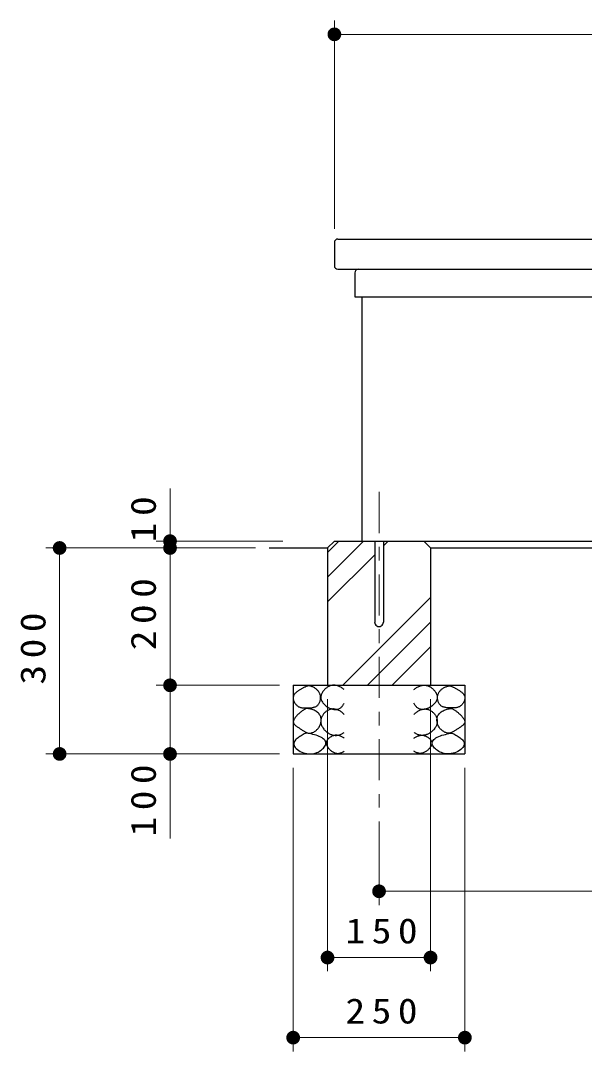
# Model space of a CAD drawing. Units: millimetres on the paper, scale 1:20. Extents: x -365 to 0, y 0 to 257.
# Drawn here: x -320.7 to -279.7, y 67.6 to 142.7 of the extents above; entities that cross this region are included whole.
import ezdxf

# ---------------------------------------------------------------- set-up
doc = ezdxf.new("R2010")
doc.units = ezdxf.units.MM
doc.linetypes.add('USER2', pattern=[6, 3, -1, 1, -1])
doc.layers.add('LY_1', color=7, linetype='Continuous', lineweight=25)
doc.styles.add('ＭＳ ゴシック', font='')
doc.styles.get('ＭＳ ゴシック').set_extended_font_data('MS Gothic')

# ---------------------------------------------------------------- blocks, each defined once
blk = doc.blocks.new('filled_dot')
at = {"color": 0, "linetype": 'Continuous', "lineweight": -2, "const_width": 1.25}
blk.add_lwpolyline([(-0.625, 0, 1), (0.625, 0, 1)], format="xyb", close=True, dxfattribs=at)

msp = doc.modelspace()

# ---------------------------------------------------------------- linework, layer by layer
at = {"layer": 'LY_1', "lineweight": 13}
for p, q in [((-297.854, 127.539), (-297.854, 142.696)), ((-297.854, 141.696), (-207.854, 141.696)), ((-309.819, 104.289), (-309.819, 108.622)), ((-301.604, 104.789), (-310.819, 104.789)), ((-298.354, 102.166), (-295.731, 104.789)), ((-298.354, 103.962), (-297.527, 104.789)), ((-294.286, 104.437), (-293.935, 104.789)), ((-303.604, 104.289), (-318.854, 104.289)), ((-317.854, 89.289), (-317.854, 104.289)), ((-309.819, 94.289), (-309.819, 104.289)), ((-298.354, 100.37), (-294.921, 103.803)), ((-297.25, 94.289), (-290.854, 100.686)), ((-295.454, 94.289), (-290.854, 98.89)), ((-293.658, 94.289), (-290.854, 97.093)), ((-301.854, 94.289), (-310.819, 94.289)), ((-309.819, 83.14), (-309.819, 94.289)), ((-298.354, 93.289), (-298.354, 73.462)), ((-290.854, 93.289), (-290.854, 73.462)), ((-301.854, 89.289), (-318.854, 89.289)), ((-301.854, 89.289), (-310.819, 89.289)), ((-300.854, 88.289), (-300.854, 67.629)), ((-288.354, 88.289), (-288.354, 67.629)), ((-294.604, 84.381), (-294.604, 78.289)), ((-252.854, 79.289), (-294.604, 79.289)), ((-290.854, 74.462), (-298.354, 74.462)), ((-288.354, 68.629), (-300.854, 68.629))]:
    msp.add_line(p, q, dxfattribs=at)
at = {"layer": 'LY_1'}
for p, q in [((-297.854, 126.539), (-297.854, 124.839)), ((-297.604, 126.789), (-208.104, 126.789)), ((-297.604, 124.589), (-208.104, 124.589)), ((-296.354, 124.339), (-296.354, 122.589)), ((-296.354, 122.589), (-278.829, 122.589)), ((-295.854, 122.589), (-295.854, 104.789)), ((-297.854, 104.789), (-298.354, 104.289)), ((-297.853, 104.789), (-207.854, 104.789)), ((-294.921, 104.789), (-294.921, 98.891)), ((-294.286, 104.789), (-294.286, 98.891)), ((-291.354, 104.789), (-290.854, 104.289)), ((-302.604, 104.289), (-298.354, 104.289)), ((-298.354, 104.289), (-298.354, 94.289)), ((-290.854, 104.289), (-256.604, 104.289)), ((-290.854, 104.289), (-290.854, 94.289)), ((-300.854, 94.289), (-300.854, 89.289)), ((-300.854, 94.289), (-288.354, 94.289)), ((-288.354, 94.289), (-288.354, 89.289)), ((-300.854, 89.289), (-288.354, 89.289))]:
    msp.add_line(p, q, dxfattribs=at)
at = {"layer": 'LY_1', "linetype": 'USER2', "lineweight": 13}
msp.add_line((-294.604, 108.369), (-294.604, 85.381), dxfattribs=at)
at = {"layer": 'LY_1'}
for points in [[(-299.731, 94.259), (-299.776, 94.245), (-299.82, 94.231), (-299.863, 94.215), (-299.906, 94.199), (-299.948, 94.181), (-299.99, 94.162), (-300.032, 94.143), (-300.073, 94.122), (-300.115, 94.101), (-300.156, 94.079), (-300.197, 94.056), (-300.239, 94.033), (-300.281, 94.008), (-300.323, 93.983), (-300.365, 93.958), (-300.409, 93.931), (-300.453, 93.903), (-300.496, 93.875), (-300.539, 93.845), (-300.581, 93.815), (-300.621, 93.784), (-300.659, 93.751), (-300.695, 93.717), (-300.728, 93.682), (-300.758, 93.645), (-300.785, 93.607), (-300.808, 93.567), (-300.826, 93.526), (-300.84, 93.483), (-300.849, 93.435), (-300.853, 93.386), (-300.852, 93.335), (-300.846, 93.284), (-300.835, 93.232), (-300.82, 93.181), (-300.801, 93.129), (-300.779, 93.079), (-300.753, 93.03), (-300.723, 92.982), (-300.691, 92.937), (-300.656, 92.894), (-300.619, 92.855), (-300.58, 92.818), (-300.539, 92.785), (-300.498, 92.757), (-300.455, 92.733), (-300.41, 92.713), (-300.365, 92.695), (-300.318, 92.681), (-300.271, 92.669), (-300.222, 92.66), (-300.173, 92.653), (-300.123, 92.648), (-300.072, 92.644), (-300.02, 92.642), (-299.969, 92.641), (-299.916, 92.641), (-299.863, 92.642), (-299.81, 92.643), (-299.759, 92.644), (-299.708, 92.646), (-299.657, 92.648), (-299.606, 92.651), (-299.556, 92.654), (-299.506, 92.66), (-299.457, 92.666), (-299.41, 92.675), (-299.363, 92.685), (-299.317, 92.698), (-299.273, 92.713), (-299.23, 92.73), (-299.189, 92.751), (-299.15, 92.774), (-299.113, 92.801), (-299.077, 92.833), (-299.044, 92.868), (-299.013, 92.906), (-298.985, 92.947), (-298.959, 92.99), (-298.936, 93.036), (-298.916, 93.083), (-298.899, 93.132), (-298.885, 93.182), (-298.874, 93.233), (-298.866, 93.284), (-298.861, 93.336), (-298.86, 93.387), (-298.862, 93.439), (-298.868, 93.489), (-298.876, 93.539), (-298.888, 93.588), (-298.903, 93.635), (-298.921, 93.682), (-298.942, 93.728), (-298.965, 93.772), (-298.991, 93.814), (-299.019, 93.855), (-299.05, 93.894), (-299.085, 93.933), (-299.122, 93.97), (-299.161, 94.005), (-299.202, 94.038), (-299.244, 94.068), (-299.289, 94.097), (-299.335, 94.123), (-299.382, 94.148), (-299.43, 94.17), (-299.479, 94.19), (-299.529, 94.208), (-299.579, 94.224), (-299.629, 94.238), (-299.68, 94.249)], [(-289.476, 94.259), (-289.431, 94.245), (-289.388, 94.231), (-289.344, 94.215), (-289.301, 94.199), (-289.259, 94.181), (-289.217, 94.162), (-289.175, 94.143), (-289.134, 94.122), (-289.092, 94.101), (-289.051, 94.079), (-289.01, 94.056), (-288.968, 94.033), (-288.927, 94.008), (-288.885, 93.983), (-288.842, 93.958), (-288.799, 93.931), (-288.755, 93.903), (-288.711, 93.875), (-288.668, 93.845), (-288.627, 93.815), (-288.586, 93.784), (-288.548, 93.751), (-288.512, 93.717), (-288.479, 93.682), (-288.449, 93.645), (-288.422, 93.607), (-288.399, 93.567), (-288.381, 93.526), (-288.367, 93.483), (-288.358, 93.435), (-288.354, 93.386), (-288.355, 93.335), (-288.361, 93.284), (-288.372, 93.232), (-288.387, 93.181), (-288.406, 93.129), (-288.429, 93.079), (-288.455, 93.03), (-288.484, 92.982), (-288.516, 92.937), (-288.551, 92.894), (-288.588, 92.855), (-288.627, 92.818), (-288.668, 92.785), (-288.71, 92.757), (-288.753, 92.733), (-288.797, 92.713), (-288.842, 92.695), (-288.889, 92.681), (-288.936, 92.669), (-288.985, 92.66), (-289.034, 92.653), (-289.084, 92.648), (-289.135, 92.644), (-289.187, 92.642), (-289.239, 92.641), (-289.291, 92.641), (-289.344, 92.642), (-289.397, 92.643), (-289.448, 92.644), (-289.499, 92.646), (-289.55, 92.648), (-289.601, 92.651), (-289.651, 92.654), (-289.701, 92.66), (-289.75, 92.666), (-289.798, 92.675), (-289.845, 92.685), (-289.89, 92.698), (-289.934, 92.713), (-289.977, 92.73), (-290.018, 92.751), (-290.057, 92.774), (-290.094, 92.801), (-290.13, 92.833), (-290.163, 92.868), (-290.194, 92.906), (-290.223, 92.947), (-290.248, 92.99), (-290.271, 93.036), (-290.291, 93.083), (-290.308, 93.132), (-290.323, 93.182), (-290.334, 93.233), (-290.342, 93.284), (-290.346, 93.336), (-290.347, 93.387), (-290.345, 93.439), (-290.34, 93.489), (-290.331, 93.539), (-290.319, 93.588), (-290.304, 93.635), (-290.286, 93.682), (-290.266, 93.728), (-290.242, 93.772), (-290.216, 93.814), (-290.188, 93.855), (-290.157, 93.894), (-290.123, 93.933), (-290.086, 93.97), (-290.047, 94.005), (-290.006, 94.038), (-289.963, 94.068), (-289.918, 94.097), (-289.873, 94.123), (-289.826, 94.148), (-289.777, 94.17), (-289.728, 94.19), (-289.679, 94.208), (-289.628, 94.224), (-289.578, 94.238), (-289.527, 94.249)], [(-299.858, 92.611), (-299.903, 92.591), (-299.946, 92.571), (-299.989, 92.549), (-300.031, 92.526), (-300.072, 92.502), (-300.113, 92.477), (-300.154, 92.45), (-300.194, 92.423), (-300.234, 92.394), (-300.274, 92.363), (-300.314, 92.331), (-300.355, 92.298), (-300.397, 92.263), (-300.443, 92.222), (-300.489, 92.18), (-300.535, 92.137), (-300.579, 92.092), (-300.623, 92.046), (-300.664, 91.999), (-300.702, 91.952), (-300.737, 91.904), (-300.769, 91.856), (-300.795, 91.809), (-300.817, 91.762), (-300.833, 91.715), (-300.842, 91.669), (-300.845, 91.625), (-300.84, 91.581), (-300.829, 91.544), (-300.812, 91.507), (-300.79, 91.472), (-300.762, 91.437), (-300.73, 91.403), (-300.695, 91.37), (-300.656, 91.338), (-300.614, 91.306), (-300.57, 91.275), (-300.524, 91.244), (-300.477, 91.213), (-300.429, 91.183), (-300.381, 91.152), (-300.333, 91.122), (-300.286, 91.091), (-300.24, 91.061), (-300.195, 91.03), (-300.15, 91.001), (-300.105, 90.973), (-300.062, 90.945), (-300.018, 90.92), (-299.975, 90.896), (-299.931, 90.874), (-299.888, 90.855), (-299.845, 90.838), (-299.801, 90.825), (-299.757, 90.815), (-299.713, 90.808), (-299.668, 90.805), (-299.617, 90.807), (-299.565, 90.813), (-299.514, 90.825), (-299.462, 90.841), (-299.411, 90.861), (-299.36, 90.885), (-299.31, 90.913), (-299.261, 90.945), (-299.213, 90.98), (-299.167, 91.018), (-299.123, 91.059), (-299.081, 91.103), (-299.041, 91.149), (-299.005, 91.198), (-298.971, 91.249), (-298.939, 91.302), (-298.912, 91.357), (-298.887, 91.414), (-298.866, 91.471), (-298.849, 91.53), (-298.836, 91.588), (-298.826, 91.647), (-298.82, 91.706), (-298.818, 91.764), (-298.82, 91.821), (-298.826, 91.878), (-298.836, 91.933), (-298.85, 91.987), (-298.869, 92.039), (-298.892, 92.088), (-298.928, 92.149), (-298.971, 92.207), (-299.02, 92.26), (-299.074, 92.309), (-299.134, 92.354), (-299.197, 92.396), (-299.265, 92.433), (-299.335, 92.468), (-299.408, 92.498), (-299.482, 92.525), (-299.558, 92.549), (-299.633, 92.569), (-299.709, 92.587), (-299.784, 92.6)], [(-289.349, 92.611), (-289.305, 92.591), (-289.261, 92.571), (-289.218, 92.549), (-289.176, 92.526), (-289.135, 92.502), (-289.094, 92.477), (-289.054, 92.45), (-289.013, 92.423), (-288.973, 92.394), (-288.933, 92.363), (-288.893, 92.331), (-288.852, 92.298), (-288.811, 92.263), (-288.765, 92.222), (-288.718, 92.18), (-288.673, 92.137), (-288.628, 92.092), (-288.584, 92.046), (-288.543, 91.999), (-288.505, 91.952), (-288.47, 91.904), (-288.439, 91.856), (-288.412, 91.809), (-288.39, 91.762), (-288.375, 91.715), (-288.365, 91.669), (-288.362, 91.625), (-288.367, 91.581), (-288.378, 91.544), (-288.395, 91.507), (-288.418, 91.472), (-288.445, 91.437), (-288.477, 91.403), (-288.513, 91.37), (-288.552, 91.338), (-288.594, 91.306), (-288.638, 91.275), (-288.684, 91.244), (-288.731, 91.213), (-288.779, 91.183), (-288.826, 91.152), (-288.874, 91.122), (-288.921, 91.091), (-288.967, 91.061), (-289.013, 91.03), (-289.057, 91.001), (-289.102, 90.973), (-289.146, 90.945), (-289.189, 90.92), (-289.233, 90.896), (-289.276, 90.874), (-289.319, 90.855), (-289.363, 90.838), (-289.406, 90.825), (-289.45, 90.815), (-289.495, 90.808), (-289.539, 90.805), (-289.59, 90.807), (-289.642, 90.813), (-289.694, 90.825), (-289.745, 90.841), (-289.797, 90.861), (-289.848, 90.885), (-289.898, 90.913), (-289.947, 90.945), (-289.994, 90.98), (-290.04, 91.018), (-290.084, 91.059), (-290.126, 91.103), (-290.166, 91.149), (-290.203, 91.198), (-290.236, 91.249), (-290.268, 91.302), (-290.296, 91.357), (-290.32, 91.414), (-290.341, 91.471), (-290.358, 91.53), (-290.372, 91.588), (-290.381, 91.647), (-290.387, 91.706), (-290.389, 91.764), (-290.387, 91.821), (-290.381, 91.878), (-290.371, 91.933), (-290.357, 91.987), (-290.338, 92.039), (-290.316, 92.088), (-290.28, 92.149), (-290.237, 92.207), (-290.188, 92.26), (-290.133, 92.309), (-290.074, 92.354), (-290.01, 92.396), (-289.943, 92.433), (-289.872, 92.468), (-289.8, 92.498), (-289.725, 92.525), (-289.65, 92.549), (-289.574, 92.569), (-289.498, 92.587), (-289.423, 92.6)], [(-299.899, 90.815), (-299.971, 90.78), (-300.047, 90.743), (-300.125, 90.703), (-300.203, 90.661), (-300.281, 90.616), (-300.358, 90.569), (-300.432, 90.52), (-300.502, 90.47), (-300.568, 90.417), (-300.629, 90.363), (-300.682, 90.307), (-300.728, 90.25), (-300.764, 90.192), (-300.79, 90.133), (-300.805, 90.073), (-300.807, 89.992), (-300.789, 89.911), (-300.752, 89.831), (-300.698, 89.752), (-300.63, 89.677), (-300.547, 89.605), (-300.453, 89.538), (-300.349, 89.477), (-300.235, 89.423), (-300.114, 89.377), (-299.988, 89.34), (-299.858, 89.313), (-299.725, 89.297), (-299.592, 89.294), (-299.459, 89.304), (-299.351, 89.322), (-299.245, 89.35), (-299.142, 89.386), (-299.044, 89.428), (-298.95, 89.478), (-298.862, 89.532), (-298.781, 89.592), (-298.708, 89.655), (-298.642, 89.721), (-298.586, 89.789), (-298.54, 89.858), (-298.504, 89.927), (-298.48, 89.996), (-298.469, 90.063), (-298.47, 90.128), (-298.491, 90.203), (-298.532, 90.274), (-298.589, 90.34), (-298.662, 90.402), (-298.749, 90.459), (-298.846, 90.512), (-298.953, 90.56), (-299.067, 90.605), (-299.187, 90.646), (-299.309, 90.683), (-299.433, 90.716), (-299.556, 90.746), (-299.676, 90.772), (-299.791, 90.795)], [(-289.308, 90.815), (-289.236, 90.78), (-289.16, 90.743), (-289.083, 90.703), (-289.004, 90.661), (-288.926, 90.616), (-288.85, 90.569), (-288.775, 90.52), (-288.705, 90.47), (-288.639, 90.417), (-288.579, 90.363), (-288.525, 90.307), (-288.48, 90.25), (-288.443, 90.192), (-288.417, 90.133), (-288.402, 90.073), (-288.4, 89.992), (-288.419, 89.911), (-288.455, 89.831), (-288.509, 89.752), (-288.578, 89.677), (-288.66, 89.605), (-288.754, 89.538), (-288.859, 89.477), (-288.972, 89.423), (-289.093, 89.377), (-289.219, 89.34), (-289.349, 89.313), (-289.482, 89.297), (-289.615, 89.294), (-289.748, 89.304), (-289.856, 89.322), (-289.962, 89.35), (-290.065, 89.386), (-290.163, 89.428), (-290.257, 89.478), (-290.345, 89.532), (-290.426, 89.592), (-290.5, 89.655), (-290.565, 89.721), (-290.621, 89.789), (-290.668, 89.858), (-290.703, 89.927), (-290.727, 89.996), (-290.739, 90.063), (-290.737, 90.128), (-290.716, 90.203), (-290.675, 90.274), (-290.618, 90.34), (-290.545, 90.402), (-290.458, 90.459), (-290.361, 90.512), (-290.254, 90.56), (-290.14, 90.605), (-290.021, 90.646), (-289.898, 90.683), (-289.774, 90.716), (-289.652, 90.746), (-289.532, 90.772), (-289.417, 90.795)]]:
    msp.add_lwpolyline(points, close=True, dxfattribs=at)
for points in [[(-297.133, 93.974), (-297.18, 94.013), (-297.23, 94.05), (-297.282, 94.086), (-297.336, 94.119), (-297.391, 94.151), (-297.448, 94.18), (-297.506, 94.206), (-297.565, 94.23), (-297.625, 94.25), (-297.685, 94.267), (-297.746, 94.28), (-297.807, 94.289), (-297.868, 94.294), (-297.928, 94.295), (-297.989, 94.29), (-298.034, 94.284), (-298.079, 94.275), (-298.123, 94.263), (-298.167, 94.249), (-298.21, 94.232), (-298.252, 94.213), (-298.294, 94.192), (-298.335, 94.168), (-298.375, 94.142), (-298.415, 94.115), (-298.453, 94.085), (-298.491, 94.054), (-298.527, 94.021), (-298.564, 93.985), (-298.6, 93.947), (-298.634, 93.908), (-298.667, 93.867), (-298.697, 93.826), (-298.725, 93.783), (-298.751, 93.739), (-298.774, 93.695), (-298.794, 93.649), (-298.811, 93.604), (-298.825, 93.558), (-298.835, 93.512), (-298.842, 93.465), (-298.844, 93.419), (-298.841, 93.359), (-298.831, 93.298), (-298.815, 93.239), (-298.792, 93.181), (-298.764, 93.123), (-298.731, 93.067), (-298.693, 93.013), (-298.65, 92.96), (-298.603, 92.91), (-298.553, 92.861), (-298.499, 92.815), (-298.442, 92.772), (-298.383, 92.731), (-298.321, 92.693), (-298.258, 92.659), (-298.206, 92.633), (-298.153, 92.61), (-298.099, 92.59), (-298.045, 92.572), (-297.991, 92.557), (-297.937, 92.545), (-297.883, 92.536), (-297.83, 92.53), (-297.777, 92.528), (-297.725, 92.529), (-297.674, 92.535), (-297.623, 92.544), (-297.575, 92.557), (-297.527, 92.574), (-297.482, 92.595), (-297.441, 92.619), (-297.402, 92.646), (-297.365, 92.677), (-297.329, 92.71), (-297.295, 92.746), (-297.263, 92.783), (-297.233, 92.823), (-297.205, 92.864), (-297.179, 92.906), (-297.155, 92.948), (-297.133, 92.991)], [(-292.074, 93.974), (-292.027, 94.013), (-291.977, 94.05), (-291.925, 94.086), (-291.872, 94.119), (-291.816, 94.151), (-291.759, 94.18), (-291.701, 94.206), (-291.642, 94.23), (-291.582, 94.25), (-291.522, 94.267), (-291.461, 94.28), (-291.4, 94.289), (-291.339, 94.294), (-291.279, 94.295), (-291.219, 94.29), (-291.173, 94.284), (-291.129, 94.275), (-291.084, 94.263), (-291.041, 94.249), (-290.997, 94.232), (-290.955, 94.213), (-290.913, 94.192), (-290.872, 94.168), (-290.832, 94.142), (-290.793, 94.115), (-290.754, 94.085), (-290.717, 94.054), (-290.68, 94.021), (-290.643, 93.985), (-290.607, 93.947), (-290.573, 93.908), (-290.541, 93.867), (-290.51, 93.826), (-290.482, 93.783), (-290.456, 93.739), (-290.433, 93.695), (-290.413, 93.649), (-290.396, 93.604), (-290.382, 93.558), (-290.372, 93.512), (-290.366, 93.465), (-290.363, 93.419), (-290.366, 93.359), (-290.376, 93.298), (-290.392, 93.239), (-290.415, 93.181), (-290.443, 93.123), (-290.476, 93.067), (-290.514, 93.013), (-290.557, 92.96), (-290.604, 92.91), (-290.655, 92.861), (-290.709, 92.815), (-290.765, 92.772), (-290.825, 92.731), (-290.886, 92.693), (-290.949, 92.659), (-291.002, 92.633), (-291.055, 92.61), (-291.108, 92.59), (-291.162, 92.572), (-291.216, 92.557), (-291.27, 92.545), (-291.324, 92.536), (-291.377, 92.53), (-291.43, 92.528), (-291.482, 92.529), (-291.534, 92.535), (-291.584, 92.544), (-291.633, 92.557), (-291.68, 92.574), (-291.726, 92.595), (-291.766, 92.619), (-291.805, 92.646), (-291.843, 92.677), (-291.878, 92.71), (-291.912, 92.746), (-291.944, 92.783), (-291.974, 92.823), (-292.002, 92.864), (-292.028, 92.906), (-292.052, 92.948), (-292.074, 92.991)], [(-297.149, 92.168), (-297.189, 92.209), (-297.231, 92.249), (-297.275, 92.288), (-297.321, 92.325), (-297.369, 92.361), (-297.418, 92.394), (-297.469, 92.426), (-297.521, 92.454), (-297.574, 92.48), (-297.628, 92.503), (-297.683, 92.523), (-297.739, 92.539), (-297.795, 92.551), (-297.852, 92.559), (-297.909, 92.564), (-297.958, 92.564), (-298.007, 92.561), (-298.056, 92.554), (-298.104, 92.545), (-298.152, 92.533), (-298.199, 92.518), (-298.246, 92.501), (-298.292, 92.481), (-298.337, 92.458), (-298.381, 92.433), (-298.424, 92.406), (-298.465, 92.376), (-298.505, 92.344), (-298.543, 92.31), (-298.579, 92.275), (-298.613, 92.238), (-298.645, 92.2), (-298.675, 92.16), (-298.703, 92.118), (-298.728, 92.076), (-298.752, 92.032), (-298.773, 91.988), (-298.791, 91.942), (-298.807, 91.896), (-298.82, 91.85), (-298.831, 91.803), (-298.838, 91.755), (-298.843, 91.708), (-298.844, 91.661), (-298.841, 91.602), (-298.834, 91.543), (-298.821, 91.485), (-298.805, 91.428), (-298.784, 91.371), (-298.76, 91.315), (-298.731, 91.261), (-298.7, 91.208), (-298.665, 91.156), (-298.627, 91.106), (-298.586, 91.057), (-298.543, 91.011), (-298.497, 90.967), (-298.45, 90.924), (-298.4, 90.884), (-298.355, 90.851), (-298.308, 90.82), (-298.26, 90.79), (-298.212, 90.763), (-298.162, 90.739), (-298.112, 90.717), (-298.061, 90.697), (-298.009, 90.681), (-297.957, 90.667), (-297.904, 90.656), (-297.852, 90.647), (-297.799, 90.642), (-297.746, 90.641), (-297.693, 90.642), (-297.64, 90.647), (-297.592, 90.654), (-297.545, 90.664), (-297.497, 90.677), (-297.451, 90.692), (-297.405, 90.709), (-297.36, 90.729), (-297.315, 90.75), (-297.272, 90.773), (-297.23, 90.798), (-297.189, 90.825), (-297.149, 90.853)], [(-292.058, 92.168), (-292.018, 92.209), (-291.976, 92.249), (-291.932, 92.288), (-291.886, 92.325), (-291.838, 92.361), (-291.789, 92.394), (-291.738, 92.426), (-291.686, 92.454), (-291.633, 92.48), (-291.579, 92.503), (-291.524, 92.523), (-291.468, 92.539), (-291.412, 92.551), (-291.355, 92.559), (-291.298, 92.564), (-291.249, 92.564), (-291.2, 92.561), (-291.152, 92.554), (-291.103, 92.545), (-291.055, 92.533), (-291.008, 92.518), (-290.961, 92.501), (-290.915, 92.481), (-290.87, 92.458), (-290.826, 92.433), (-290.784, 92.406), (-290.742, 92.376), (-290.702, 92.344), (-290.664, 92.31), (-290.629, 92.275), (-290.595, 92.238), (-290.563, 92.2), (-290.533, 92.16), (-290.505, 92.118), (-290.479, 92.076), (-290.455, 92.032), (-290.434, 91.988), (-290.416, 91.942), (-290.4, 91.896), (-290.387, 91.85), (-290.376, 91.803), (-290.369, 91.755), (-290.365, 91.708), (-290.363, 91.661), (-290.366, 91.602), (-290.374, 91.543), (-290.386, 91.485), (-290.402, 91.428), (-290.423, 91.371), (-290.448, 91.315), (-290.476, 91.261), (-290.508, 91.208), (-290.542, 91.156), (-290.58, 91.106), (-290.621, 91.057), (-290.664, 91.011), (-290.71, 90.967), (-290.757, 90.924), (-290.807, 90.884), (-290.852, 90.851), (-290.899, 90.82), (-290.947, 90.79), (-290.995, 90.763), (-291.045, 90.739), (-291.096, 90.717), (-291.147, 90.697), (-291.198, 90.681), (-291.25, 90.667), (-291.303, 90.656), (-291.356, 90.647), (-291.409, 90.642), (-291.462, 90.641), (-291.514, 90.642), (-291.567, 90.647), (-291.615, 90.654), (-291.663, 90.664), (-291.71, 90.677), (-291.756, 90.692), (-291.802, 90.709), (-291.847, 90.729), (-291.892, 90.75), (-291.935, 90.773), (-291.977, 90.798), (-292.019, 90.825), (-292.058, 90.853)], [(-297.133, 90.441), (-297.174, 90.469), (-297.217, 90.495), (-297.261, 90.521), (-297.305, 90.545), (-297.351, 90.567), (-297.397, 90.587), (-297.444, 90.605), (-297.493, 90.621), (-297.542, 90.633), (-297.592, 90.643), (-297.642, 90.649), (-297.694, 90.652), (-297.746, 90.652), (-297.798, 90.647), (-297.859, 90.636), (-297.921, 90.62), (-297.982, 90.599), (-298.041, 90.574), (-298.1, 90.545), (-298.155, 90.511), (-298.208, 90.474), (-298.257, 90.434), (-298.302, 90.391), (-298.343, 90.346), (-298.377, 90.298), (-298.406, 90.249), (-298.427, 90.198), (-298.442, 90.145), (-298.448, 90.092), (-298.447, 90.047), (-298.44, 90.002), (-298.427, 89.956), (-298.411, 89.911), (-298.39, 89.866), (-298.365, 89.822), (-298.337, 89.779), (-298.306, 89.737), (-298.274, 89.696), (-298.235, 89.652), (-298.194, 89.609), (-298.151, 89.569), (-298.106, 89.531), (-298.06, 89.496), (-298.012, 89.464), (-297.963, 89.434), (-297.914, 89.408), (-297.863, 89.385), (-297.811, 89.366), (-297.758, 89.351), (-297.705, 89.34), (-297.652, 89.333), (-297.599, 89.33), (-297.545, 89.332), (-297.497, 89.338), (-297.448, 89.347), (-297.401, 89.36), (-297.353, 89.375), (-297.307, 89.394), (-297.262, 89.415), (-297.217, 89.438), (-297.174, 89.463), (-297.133, 89.49)], [(-292.074, 90.441), (-292.033, 90.469), (-291.99, 90.495), (-291.947, 90.521), (-291.902, 90.545), (-291.857, 90.567), (-291.81, 90.587), (-291.763, 90.605), (-291.715, 90.621), (-291.666, 90.633), (-291.616, 90.643), (-291.565, 90.649), (-291.514, 90.652), (-291.462, 90.652), (-291.409, 90.647), (-291.348, 90.636), (-291.286, 90.62), (-291.226, 90.599), (-291.166, 90.574), (-291.108, 90.545), (-291.052, 90.511), (-290.999, 90.474), (-290.95, 90.434), (-290.905, 90.391), (-290.865, 90.346), (-290.83, 90.298), (-290.802, 90.249), (-290.78, 90.198), (-290.766, 90.145), (-290.759, 90.092), (-290.761, 90.047), (-290.768, 90.002), (-290.78, 89.956), (-290.797, 89.911), (-290.818, 89.866), (-290.842, 89.822), (-290.87, 89.779), (-290.901, 89.737), (-290.934, 89.696), (-290.973, 89.652), (-291.014, 89.609), (-291.057, 89.569), (-291.101, 89.531), (-291.147, 89.496), (-291.195, 89.464), (-291.244, 89.434), (-291.294, 89.408), (-291.345, 89.385), (-291.396, 89.366), (-291.449, 89.351), (-291.502, 89.34), (-291.555, 89.333), (-291.609, 89.33), (-291.662, 89.332), (-291.711, 89.338), (-291.759, 89.347), (-291.807, 89.36), (-291.854, 89.375), (-291.9, 89.394), (-291.946, 89.415), (-291.99, 89.438), (-292.033, 89.463), (-292.074, 89.49)]]:
    msp.add_lwpolyline(points, dxfattribs=at)
for centre, radius, start, end in [((-297.604, 126.539), 0.25, 90, 180), ((-297.604, 124.839), 0.25, 179.99999, 270), ((-296.104, 124.339), 0.25, 90, 180), ((-294.604, 98.891), 0.318, 179.99998, 0)]:
    msp.add_arc(centre, radius, start, end, dxfattribs=at)

# ---------------------------------------------------------------- block references
at = {"layer": 'LY_1', "lineweight": 13, "xscale": 0.4, "yscale": 0.4}
for p in [(-297.854, 141.696), (-294.604, 79.289), (-298.354, 74.462), (-300.854, 68.629)]:
    msp.add_blockref('filled_dot', p, dxfattribs=at)
for p, rotation in [((-309.819, 104.789), 270), ((-317.854, 104.289), 270), ((-309.819, 104.289), 90), ((-309.819, 104.289), 270), ((-309.819, 94.289), 270), ((-317.854, 89.289), 90), ((-309.819, 89.289), 90), ((-290.854, 74.462), 180), ((-288.354, 68.629), 180)]:
    msp.add_blockref('filled_dot', p, dxfattribs=dict(at, rotation=rotation))

# ---------------------------------------------------------------- texts
at = {"layer": 'LY_1', "char_height": 1.833, "attachment_point": 8, "rotation": 90, "style": 'ＭＳ ゴシック'}
for s, insert in [('\\T1.34;\\W1.15;10', (-310.819, 106.622)), ('\\T1.33;\\W1.15;200', (-310.819, 99.705)), ('\\T1.33;\\W1.15;300', (-318.854, 97.205)), ('\\T1.33;\\W1.15;100', (-310.819, 86.14))]:
    msp.add_mtext(s, dxfattribs=dict(at, insert=insert))
at = {"layer": 'LY_1', "char_height": 1.833, "attachment_point": 8, "style": 'ＭＳ ゴシック'}
for s, insert in [('\\T1.33;\\W1.15;150', (-294.183, 75.462)), ('\\T1.33;\\W1.15;250', (-294.188, 69.629))]:
    msp.add_mtext(s, dxfattribs=dict(at, insert=insert))

doc.saveas('drawing.dxf')
